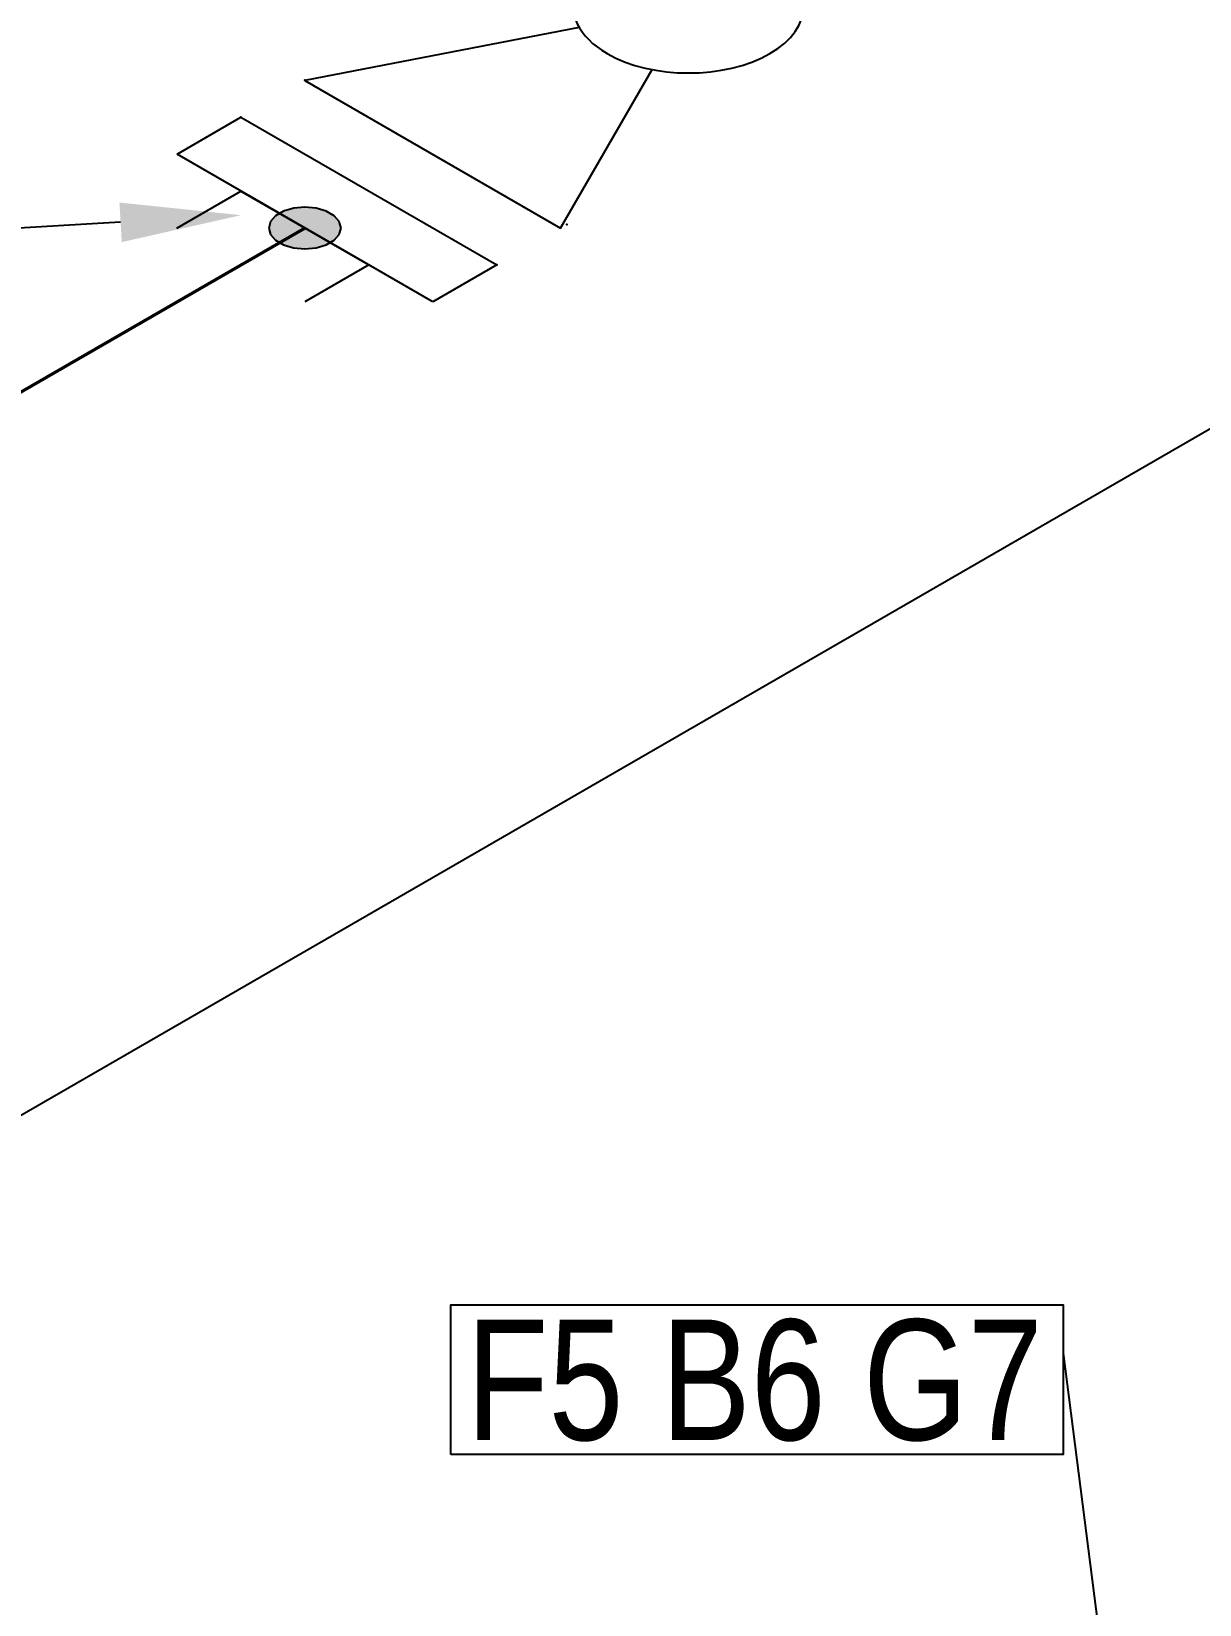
# Model space of a CAD drawing. Header units: millimetres. Extents: x 0 to 594, y 0 to 420.
# Drawn here: x 171.62 to 195.84, y 149.94 to 182.56 of the extents above; entities that cross this region are included whole.
import ezdxf
from ezdxf import colors
from ezdxf.entities.mleader import LeaderData, LeaderLine
from ezdxf.enums import TextEntityAlignment as Align
from ezdxf.math import Vec2, Vec3

# ---------------------------------------------------------------- set-up
doc = ezdxf.new("R2010")
doc.units = ezdxf.units.MM
doc.header["$LTSCALE"] = 0.25
for name, color, linetype in [('밸브', 4, 'Continuous'), ('용접', 1, 'Continuous'), ('주석', 7, 'Continuous'), ('치수', 1, 'Continuous')]:
    doc.layers.add(name, color=color, linetype=linetype)
doc.layers.add('파이프 작은 보어', color=30, linetype='Continuous', lineweight=50)
doc.styles.add('AdskIsoAnnotation', font='arial.ttf', dxfattribs={"width": 0.8, "height": 1})
doc.styles.add('AdskIsoMetric', font='arial.ttf', dxfattribs={"width": 0.8, "height": 2.5})
doc.styles.add('AdskIsoMetric-30', font='arial.ttf', dxfattribs={"width": 0.8, "height": 2.5})
doc.styles.get("Standard").update_dxf_attribs({"font": 'arial.ttf'})
doc.dimstyles.new('AdskIsoMetric', dxfattribs={"dimtxt": 2.5, "dimasz": 2.5, "dimexe": 1, "dimexo": 2, "dimgap": 0.8, "dimtad": 1, "dimdec": 0, "dimrnd": 1, "dimzin": 0, "dimdsep": 46, "dimtxsty": 'AdskIsoMetric', "dimcen": 0, "dimclrt": 7, "dimadec": 0, "dimazin": 0, "dimtfac": 1, "dimtdec": 0, "dimtmove": 1, "dimatfit": 3, "dimfxl": 0, "dimfrac": 2, "dimtolj": 1, "dimtzin": 0, "dimarcsym": 0})

# ---------------------------------------------------------------- blocks, each defined once
blk = doc.blocks.new('플랜지-2-IsoRight')
at = {"color": 0, "linetype": 'ByBlock', "lineweight": -2}
blk.add_wipeout([(0.0442, -0.2296), (-0.0442, -0.1786), (-0.0442, 0.2296), (0.0442, 0.1786)], dxfattribs=at)
at = {"color": 0, "linetype": 'ByBlock', "lineweight": -2, "extrusion": (-0.707107, -0.408248, 0.57735)}
for p, q in [((-0.0442, -0.1786), (-0.0442, 0.2296)), ((-0.0442, 0.2296), (0.0442, 0.1786)), ((0.0442, 0.1786), (0.0442, -0.2296)), ((0.0442, -0.2296), (-0.0442, -0.1786))]:
    blk.add_line(p, q, dxfattribs=at)
at = {"color": 0, "linetype": 'ByBlock', "lineweight": -2}
blk.add_wipeout([(0.0442, -0.2296), (-0.0442, -0.1786), (-0.0442, 0.2296), (0.0442, 0.1786)], dxfattribs=at)
at = {"color": 0, "linetype": 'ByBlock', "lineweight": -2, "extrusion": (-0.707107, -0.408248, 0.57735)}
for p, q in [((-0.0442, -0.1786), (-0.0442, 0.2296)), ((-0.0442, 0.2296), (0.0442, 0.1786)), ((0.0442, 0.1786), (0.0442, -0.2296)), ((0.0442, -0.2296), (-0.0442, -0.1786))]:
    blk.add_line(p, q, dxfattribs=at)
blk = doc.blocks.new('개스킷-2-IsoRight')
at = {"color": 0, "linetype": 'ByBlock', "lineweight": -2, "extrusion": (-1, 0, 0)}
for p in [(-0.0529, 0.2347), (0.0442, 0.1786), (-0.0442, -0.1786), (0.0442, -0.2296)]:
    blk.add_point(p, dxfattribs=at)
blk = doc.blocks.new('볼 밸브-2-IsoRight')
at = {"color": 0, "linetype": 'ByBlock', "lineweight": -2, "extrusion": (-0.707107, -0.408248, 0.57735)}
for p, q in [((-0.3536, 0), (-0.3536, 0.4082)), ((-0.3536, 0.4082), (-0.1006, 0.1163)), ((-0.1006, -0.0002), (-0.3536, 0)), ((0.3536, 0), (0.1007, -0.0001)), ((0.3536, -0.4082), (0.3536, 0)), ((0.1125, -0.065), (0.1125, -0.065)), ((0.1006, -0.1163), (0.3536, -0.4082))]:
    blk.add_line(p, q, dxfattribs=at)
at = {"linetype": 'ByBlock'}
for start_param, end_param in [(-2.356194, 0.785398), (0.785398, 3.926991)]:
    blk.add_ellipse((0, 0), major_axis=(-0.0796, 0.1378), ratio=0.57735, start_param=start_param, end_param=end_param, dxfattribs=at)
blk = doc.blocks.new('*D25')
at = {"layer": 'Defpoints', "color": 0}
for p in [(147.396, 161.23), (195.46, 133.48), (195.46, 118.48)]:
    blk.add_point(p, dxfattribs=at)
at = {"layer": '치수', "color": 0, "lineweight": -2}
for p, q in [((147.396, 158.92), (147.396, 145.075)), ((149.561, 144.98), (193.295, 119.73)), ((195.46, 131.171), (195.46, 117.325))]:
    blk.add_line(p, q, dxfattribs=at)
at = {"layer": '치수', "color": 0}
for points in [[(149.769, 145.341), (149.353, 144.619), (147.396, 146.23)], [(193.503, 120.091), (193.086, 119.369), (195.46, 118.48)]]:
    blk.add_solid(points, dxfattribs=at)
at = {"layer": '치수', "color": 7, "insert": (171.868, 134.718), "char_height": 2.5, "attachment_point": 5, "rotation": 330, "style": 'AdskIsoMetric-30'}
blk.add_mtext('\\A1;436', dxfattribs=at)
blk = doc.blocks.new('*D27')
at = {"layer": 'Defpoints', "color": 0}
for p in [(282.205, 239.062), (147.396, 161.23), (160.386, 153.73)]:
    blk.add_point(p, dxfattribs=at)
at = {"layer": '치수', "color": 0, "lineweight": -2}
for p, q in [((284.205, 237.907), (296.195, 230.984)), ((293.03, 230.312), (162.551, 154.98))]:
    blk.add_line(p, q, dxfattribs=at)
at = {"layer": '치수', "color": 0}
for points in [[(292.822, 230.673), (293.239, 229.951), (295.195, 231.562)], [(162.343, 155.341), (162.76, 154.619), (160.386, 153.73)]]:
    blk.add_solid(points, dxfattribs=at)
at = {"layer": '치수', "color": 7, "insert": (225.525, 193.954), "char_height": 2.5, "attachment_point": 5, "rotation": 30, "style": 'AdskIsoMetric-30'}
blk.add_mtext('\\A1;994', dxfattribs=at)
blk = doc.blocks.new('SocketWeld-2-IsoRight')
blk.add_hatch(color=256).paths.add_polyline_path([(0.0055, -0.0435), (0.0057, -0.0436), (0.006, -0.0436), (0.0062, -0.0436), (0.0064, -0.0437), (0.0066, -0.0437), (0.0068, -0.0438), (0.007, -0.0438), (0.0072, -0.0439), (0.0075, -0.0439), (0.0077, -0.0439), (0.0079, -0.044), (0.0081, -0.044), (0.0083, -0.0441), (0.0085, -0.0441), (0.0088, -0.0442), (0.009, -0.0442), (0.0092, -0.0443), (0.0094, -0.0443), (0.0096, -0.0443), (0.0098, -0.0444), (0.01, -0.0444), (0.0103, -0.0445), (0.0105, -0.0445), (0.0107, -0.0446), (0.0109, -0.0446), (0.0111, -0.0446), (0.0113, -0.0447), (0.0115, -0.0447), (0.0118, -0.0448), (0.012, -0.0448), (0.0122, -0.0449), (0.0124, -0.0449), (0.0126, -0.0449), (0.0128, -0.045), (0.013, -0.045), (0.0133, -0.0451), (0.0135, -0.0451), (0.0137, -0.0452), (0.0139, -0.0452), (0.0141, -0.0453), (0.0143, -0.0453), (0.0145, -0.0453), (0.0148, -0.0454), (0.015, -0.0454), (0.0152, -0.0455), (0.0154, -0.0455), (0.0156, -0.0456), (0.0158, -0.0456), (0.0161, -0.0456), (0.0161, -0.0456), (0.0162, -0.0456), (0.0164, -0.0455), (0.0166, -0.0455), (0.0168, -0.0455), (0.017, -0.0454), (0.0171, -0.0454), (0.0173, -0.0453), (0.0175, -0.0453), (0.0177, -0.0452), (0.0179, -0.0452), (0.0181, -0.0451), (0.0182, -0.0451), (0.0184, -0.045), (0.0186, -0.045), (0.0188, -0.0449), (0.019, -0.0449), (0.0192, -0.0448), (0.0193, -0.0448), (0.0195, -0.0447), (0.0197, -0.0447), (0.0199, -0.0446), (0.0201, -0.0446), (0.0203, -0.0445), (0.0204, -0.0445), (0.0206, -0.0444), (0.0208, -0.0444), (0.021, -0.0444), (0.0212, -0.0443), (0.0213, -0.0443), (0.0215, -0.0442), (0.0217, -0.0442), (0.0219, -0.0441), (0.0221, -0.0441), (0.0223, -0.044), (0.0224, -0.044), (0.0226, -0.0439), (0.0228, -0.0439), (0.023, -0.0438), (0.0232, -0.0438), (0.0234, -0.0437), (0.0235, -0.0437), (0.0237, -0.0436), (0.0239, -0.0436), (0.0241, -0.0435), (0.0243, -0.0435), (0.0245, -0.0434), (0.0246, -0.0434), (0.0248, -0.0433), (0.025, -0.0433), (0.025, -0.0433), (0.0251, -0.0432), (0.0253, -0.043), (0.0254, -0.0429), (0.0255, -0.0428), (0.0257, -0.0426), (0.0258, -0.0425), (0.0259, -0.0424), (0.0261, -0.0422), (0.0262, -0.0421), (0.0263, -0.042), (0.0265, -0.0418), (0.0266, -0.0417), (0.0267, -0.0416), (0.0269, -0.0414), (0.027, -0.0413), (0.0271, -0.0412), (0.0273, -0.041), (0.0274, -0.0409), (0.0275, -0.0408), (0.0277, -0.0406), (0.0278, -0.0405), (0.0279, -0.0403), (0.0281, -0.0402), (0.0282, -0.0401), (0.0283, -0.0399), (0.0284, -0.0398), (0.0286, -0.0397), (0.0287, -0.0395), (0.0288, -0.0394), (0.029, -0.0393), (0.0291, -0.0391), (0.0292, -0.039), (0.0294, -0.0389), (0.0295, -0.0387), (0.0296, -0.0386), (0.0298, -0.0385), (0.0299, -0.0383), (0.03, -0.0382), (0.0302, -0.0381), (0.0303, -0.0379), (0.0304, -0.0378), (0.0306, -0.0377), (0.0307, -0.0375), (0.0308, -0.0374), (0.031, -0.0373), (0.0311, -0.0371), (0.0312, -0.037), (0.0314, -0.0369), (0.0315, -0.0367), (0.0315, -0.0367), (0.0316, -0.0365), (0.0316, -0.0363), (0.0317, -0.0361), (0.0318, -0.0359), (0.0319, -0.0357), (0.0319, -0.0355), (0.032, -0.0353), (0.0321, -0.0351), (0.0321, -0.0349), (0.0322, -0.0346), (0.0323, -0.0344), (0.0323, -0.0342), (0.0324, -0.034), (0.0325, -0.0338), (0.0325, -0.0336), (0.0326, -0.0334), (0.0327, -0.0332), (0.0328, -0.033), (0.0328, -0.0328), (0.0329, -0.0326), (0.033, -0.0324), (0.033, -0.0322), (0.0331, -0.0319), (0.0332, -0.0317), (0.0332, -0.0315), (0.0333, -0.0313), (0.0334, -0.0311), (0.0335, -0.0309), (0.0335, -0.0307), (0.0336, -0.0305), (0.0337, -0.0303), (0.0337, -0.0301), (0.0338, -0.0299), (0.0339, -0.0297), (0.0339, -0.0295), (0.034, -0.0292), (0.0341, -0.029), (0.0342, -0.0288), (0.0342, -0.0286), (0.0343, -0.0284), (0.0344, -0.0282), (0.0344, -0.028), (0.0345, -0.0278), (0.0346, -0.0276), (0.0346, -0.0274), (0.0347, -0.0272), (0.0348, -0.027), (0.0349, -0.0268), (0.0349, -0.0265), (0.0349, -0.0265), (0.0349, -0.0263), (0.0349, -0.026), (0.0349, -0.0258), (0.0349, -0.0255), (0.0349, -0.0252), (0.0349, -0.025), (0.0349, -0.0247), (0.0349, -0.0245), (0.0349, -0.0242), (0.0349, -0.0239), (0.0349, -0.0237), (0.0349, -0.0234), (0.0349, -0.0232), (0.0349, -0.0229), (0.0349, -0.0226), (0.0349, -0.0224), (0.0349, -0.0221), (0.0349, -0.0219), (0.0349, -0.0216), (0.0349, -0.0213), (0.0349, -0.0211), (0.0349, -0.0208), (0.0349, -0.0206), (0.0349, -0.0203), (0.0349, -0.02), (0.0349, -0.0198), (0.0349, -0.0195), (0.0349, -0.0192), (0.0349, -0.019), (0.0349, -0.0187), (0.0349, -0.0185), (0.0349, -0.0182), (0.0349, -0.0179), (0.0349, -0.0177), (0.0349, -0.0174), (0.0349, -0.0172), (0.0349, -0.0169), (0.0349, -0.0166), (0.0349, -0.0164), (0.0349, -0.0161), (0.0349, -0.0159), (0.0349, -0.0156), (0.0349, -0.0153), (0.0349, -0.0151), (0.0349, -0.0148), (0.0349, -0.0146), (0.0349, -0.0143), (0.0349, -0.014), (0.0349, -0.0138), (0.0349, -0.0138), (0.0349, -0.0135), (0.0348, -0.0132), (0.0347, -0.0129), (0.0346, -0.0126), (0.0346, -0.0123), (0.0345, -0.012), (0.0344, -0.0118), (0.0344, -0.0115), (0.0343, -0.0112), (0.0342, -0.0109), (0.0342, -0.0106), (0.0341, -0.0103), (0.034, -0.01), (0.0339, -0.0097), (0.0339, -0.0095), (0.0338, -0.0092), (0.0337, -0.0089), (0.0337, -0.0086), (0.0336, -0.0083), (0.0335, -0.008), (0.0335, -0.0077), (0.0334, -0.0074), (0.0333, -0.0071), (0.0332, -0.0069), (0.0332, -0.0066), (0.0331, -0.0063), (0.033, -0.006), (0.033, -0.0057), (0.0329, -0.0054), (0.0328, -0.0051), (0.0328, -0.0048), (0.0327, -0.0046), (0.0326, -0.0043), (0.0325, -0.004), (0.0325, -0.0037), (0.0324, -0.0034), (0.0323, -0.0031), (0.0323, -0.0028), (0.0322, -0.0025), (0.0321, -0.0022), (0.0321, -0.002), (0.032, -0.0017), (0.0319, -0.0014), (0.0319, -0.0011), (0.0318, -0.0008), (0.0317, -0.0005), (0.0316, -0.0002), (0.0316, 0.0001), (0.0315, 0.0003), (0.0315, 0.0003), (0.0314, 0.0006), (0.0312, 0.0009), (0.0311, 0.0012), (0.031, 0.0015), (0.0308, 0.0018), (0.0307, 0.0021), (0.0306, 0.0024), (0.0304, 0.0026), (0.0303, 0.0029), (0.0302, 0.0032), (0.03, 0.0035), (0.0299, 0.0038), (0.0298, 0.0041), (0.0296, 0.0044), (0.0295, 0.0047), (0.0294, 0.0049), (0.0292, 0.0052), (0.0291, 0.0055), (0.029, 0.0058), (0.0288, 0.0061), (0.0287, 0.0064), (0.0286, 0.0067), (0.0284, 0.007), (0.0283, 0.0072), (0.0282, 0.0075), (0.0281, 0.0078), (0.0279, 0.0081), (0.0278, 0.0084), (0.0277, 0.0087), (0.0275, 0.009), (0.0274, 0.0093), (0.0273, 0.0095), (0.0271, 0.0098), (0.027, 0.0101), (0.0269, 0.0104), (0.0267, 0.0107), (0.0266, 0.011), (0.0265, 0.0113), (0.0263, 0.0116), (0.0262, 0.0118), (0.0261, 0.0121), (0.0259, 0.0124), (0.0258, 0.0127), (0.0257, 0.013), (0.0255, 0.0133), (0.0254, 0.0136), (0.0253, 0.0139), (0.0251, 0.0141), (0.025, 0.0144), (0.025, 0.0144), (0.0248, 0.0147), (0.0246, 0.015), (0.0245, 0.0152), (0.0243, 0.0155), (0.0241, 0.0157), (0.0239, 0.016), (0.0237, 0.0162), (0.0235, 0.0165), (0.0234, 0.0168), (0.0232, 0.017), (0.023, 0.0173), (0.0228, 0.0175), (0.0226, 0.0178), (0.0224, 0.0181), (0.0223, 0.0183), (0.0221, 0.0186), (0.0219, 0.0188), (0.0217, 0.0191), (0.0215, 0.0193), (0.0213, 0.0196), (0.0212, 0.0199), (0.021, 0.0201), (0.0208, 0.0204), (0.0206, 0.0206), (0.0204, 0.0209), (0.0203, 0.0212), (0.0201, 0.0214), (0.0199, 0.0217), (0.0197, 0.0219), (0.0195, 0.0222), (0.0193, 0.0225), (0.0192, 0.0227), (0.019, 0.023), (0.0188, 0.0232), (0.0186, 0.0235), (0.0184, 0.0237), (0.0182, 0.024), (0.0181, 0.0243), (0.0179, 0.0245), (0.0177, 0.0248), (0.0175, 0.025), (0.0173, 0.0253), (0.0171, 0.0256), (0.017, 0.0258), (0.0168, 0.0261), (0.0166, 0.0263), (0.0164, 0.0266), (0.0162, 0.0268), (0.0161, 0.0271), (0.0161, 0.0271), (0.0158, 0.0273), (0.0156, 0.0275), (0.0154, 0.0277), (0.0152, 0.0279), (0.015, 0.0281), (0.0148, 0.0283), (0.0145, 0.0285), (0.0143, 0.0287), (0.0141, 0.0289), (0.0139, 0.0292), (0.0137, 0.0294), (0.0135, 0.0296), (0.0133, 0.0298), (0.013, 0.03), (0.0128, 0.0302), (0.0126, 0.0304), (0.0124, 0.0306), (0.0122, 0.0308), (0.012, 0.031), (0.0118, 0.0312), (0.0115, 0.0314), (0.0113, 0.0316), (0.0111, 0.0318), (0.0109, 0.032), (0.0107, 0.0322), (0.0105, 0.0324), (0.0103, 0.0326), (0.01, 0.0328), (0.0098, 0.033), (0.0096, 0.0332), (0.0094, 0.0334), (0.0092, 0.0337), (0.009, 0.0339), (0.0088, 0.0341), (0.0085, 0.0343), (0.0083, 0.0345), (0.0081, 0.0347), (0.0079, 0.0349), (0.0077, 0.0351), (0.0075, 0.0353), (0.0072, 0.0355), (0.007, 0.0357), (0.0068, 0.0359), (0.0066, 0.0361), (0.0064, 0.0363), (0.0062, 0.0365), (0.006, 0.0367), (0.0057, 0.0369), (0.0055, 0.0371), (0.0055, 0.0371), (0.0053, 0.0373), (0.0051, 0.0374), (0.0049, 0.0375), (0.0046, 0.0377), (0.0044, 0.0378), (0.0042, 0.0379), (0.004, 0.038), (0.0037, 0.0382), (0.0035, 0.0383), (0.0033, 0.0384), (0.003, 0.0386), (0.0028, 0.0387), (0.0026, 0.0388), (0.0024, 0.039), (0.0021, 0.0391), (0.0019, 0.0392), (0.0017, 0.0393), (0.0015, 0.0395), (0.0012, 0.0396), (0.001, 0.0397), (0.0008, 0.0399), (0.0006, 0.04), (0.0003, 0.0401), (0.0001, 0.0403), (-0.0001, 0.0404), (-0.0003, 0.0405), (-0.0006, 0.0406), (-0.0008, 0.0408), (-0.001, 0.0409), (-0.0012, 0.041), (-0.0015, 0.0412), (-0.0017, 0.0413), (-0.0019, 0.0414), (-0.0021, 0.0416), (-0.0024, 0.0417), (-0.0026, 0.0418), (-0.0028, 0.042), (-0.003, 0.0421), (-0.0033, 0.0422), (-0.0035, 0.0423), (-0.0037, 0.0425), (-0.004, 0.0426), (-0.0042, 0.0427), (-0.0044, 0.0429), (-0.0046, 0.043), (-0.0049, 0.0431), (-0.0051, 0.0433), (-0.0053, 0.0434), (-0.0055, 0.0435), (-0.0055, 0.0435), (-0.0057, 0.0436), (-0.006, 0.0436), (-0.0062, 0.0436), (-0.0064, 0.0437), (-0.0066, 0.0437), (-0.0068, 0.0438), (-0.007, 0.0438), (-0.0072, 0.0439), (-0.0075, 0.0439), (-0.0077, 0.0439), (-0.0079, 0.044), (-0.0081, 0.044), (-0.0083, 0.0441), (-0.0085, 0.0441), (-0.0088, 0.0442), (-0.009, 0.0442), (-0.0092, 0.0443), (-0.0094, 0.0443), (-0.0096, 0.0443), (-0.0098, 0.0444), (-0.01, 0.0444), (-0.0103, 0.0445), (-0.0105, 0.0445), (-0.0107, 0.0446), (-0.0109, 0.0446), (-0.0111, 0.0446), (-0.0113, 0.0447), (-0.0115, 0.0447), (-0.0118, 0.0448), (-0.012, 0.0448), (-0.0122, 0.0449), (-0.0124, 0.0449), (-0.0126, 0.0449), (-0.0128, 0.045), (-0.013, 0.045), (-0.0133, 0.0451), (-0.0135, 0.0451), (-0.0137, 0.0452), (-0.0139, 0.0452), (-0.0141, 0.0453), (-0.0143, 0.0453), (-0.0145, 0.0453), (-0.0148, 0.0454), (-0.015, 0.0454), (-0.0152, 0.0455), (-0.0154, 0.0455), (-0.0156, 0.0456), (-0.0158, 0.0456), (-0.0161, 0.0456), (-0.0161, 0.0456), (-0.0162, 0.0456), (-0.0164, 0.0455), (-0.0166, 0.0455), (-0.0168, 0.0455), (-0.017, 0.0454), (-0.0171, 0.0454), (-0.0173, 0.0453), (-0.0175, 0.0453), (-0.0177, 0.0452), (-0.0179, 0.0452), (-0.0181, 0.0451), (-0.0182, 0.0451), (-0.0184, 0.045), (-0.0186, 0.045), (-0.0188, 0.0449), (-0.019, 0.0449), (-0.0192, 0.0448), (-0.0193, 0.0448), (-0.0195, 0.0447), (-0.0197, 0.0447), (-0.0199, 0.0446), (-0.0201, 0.0446), (-0.0203, 0.0445), (-0.0204, 0.0445), (-0.0206, 0.0444), (-0.0208, 0.0444), (-0.021, 0.0444), (-0.0212, 0.0443), (-0.0213, 0.0443), (-0.0215, 0.0442), (-0.0217, 0.0442), (-0.0219, 0.0441), (-0.0221, 0.0441), (-0.0223, 0.044), (-0.0224, 0.044), (-0.0226, 0.0439), (-0.0228, 0.0439), (-0.023, 0.0438), (-0.0232, 0.0438), (-0.0234, 0.0437), (-0.0235, 0.0437), (-0.0237, 0.0436), (-0.0239, 0.0436), (-0.0241, 0.0435), (-0.0243, 0.0435), (-0.0245, 0.0434), (-0.0246, 0.0434), (-0.0248, 0.0433), (-0.025, 0.0433), (-0.025, 0.0433), (-0.0251, 0.0432), (-0.0253, 0.043), (-0.0254, 0.0429), (-0.0255, 0.0428), (-0.0257, 0.0426), (-0.0258, 0.0425), (-0.0259, 0.0424), (-0.0261, 0.0422), (-0.0262, 0.0421), (-0.0263, 0.042), (-0.0265, 0.0418), (-0.0266, 0.0417), (-0.0267, 0.0416), (-0.0269, 0.0414), (-0.027, 0.0413), (-0.0271, 0.0412), (-0.0273, 0.041), (-0.0274, 0.0409), (-0.0275, 0.0408), (-0.0277, 0.0406), (-0.0278, 0.0405), (-0.0279, 0.0403), (-0.0281, 0.0402), (-0.0282, 0.0401), (-0.0283, 0.0399), (-0.0284, 0.0398), (-0.0286, 0.0397), (-0.0287, 0.0395), (-0.0288, 0.0394), (-0.029, 0.0393), (-0.0291, 0.0391), (-0.0292, 0.039), (-0.0294, 0.0389), (-0.0295, 0.0387), (-0.0296, 0.0386), (-0.0298, 0.0385), (-0.0299, 0.0383), (-0.03, 0.0382), (-0.0302, 0.0381), (-0.0303, 0.0379), (-0.0304, 0.0378), (-0.0306, 0.0377), (-0.0307, 0.0375), (-0.0308, 0.0374), (-0.031, 0.0373), (-0.0311, 0.0371), (-0.0312, 0.037), (-0.0314, 0.0369), (-0.0315, 0.0367), (-0.0315, 0.0367), (-0.0316, 0.0365), (-0.0316, 0.0363), (-0.0317, 0.0361), (-0.0318, 0.0359), (-0.0319, 0.0357), (-0.0319, 0.0355), (-0.032, 0.0353), (-0.0321, 0.0351), (-0.0321, 0.0349), (-0.0322, 0.0346), (-0.0323, 0.0344), (-0.0323, 0.0342), (-0.0324, 0.034), (-0.0325, 0.0338), (-0.0325, 0.0336), (-0.0326, 0.0334), (-0.0327, 0.0332), (-0.0328, 0.033), (-0.0328, 0.0328), (-0.0329, 0.0326), (-0.033, 0.0324), (-0.033, 0.0322), (-0.0331, 0.0319), (-0.0332, 0.0317), (-0.0332, 0.0315), (-0.0333, 0.0313), (-0.0334, 0.0311), (-0.0335, 0.0309), (-0.0335, 0.0307), (-0.0336, 0.0305), (-0.0337, 0.0303), (-0.0337, 0.0301), (-0.0338, 0.0299), (-0.0339, 0.0297), (-0.0339, 0.0295), (-0.034, 0.0292), (-0.0341, 0.029), (-0.0342, 0.0288), (-0.0342, 0.0286), (-0.0343, 0.0284), (-0.0344, 0.0282), (-0.0344, 0.028), (-0.0345, 0.0278), (-0.0346, 0.0276), (-0.0346, 0.0274), (-0.0347, 0.0272), (-0.0348, 0.027), (-0.0349, 0.0268), (-0.0349, 0.0265), (-0.0349, 0.0265), (-0.0349, 0.0263), (-0.0349, 0.026), (-0.0349, 0.0258), (-0.0349, 0.0255), (-0.0349, 0.0252), (-0.0349, 0.025), (-0.0349, 0.0247), (-0.0349, 0.0245), (-0.0349, 0.0242), (-0.0349, 0.0239), (-0.0349, 0.0237), (-0.0349, 0.0234), (-0.0349, 0.0232), (-0.0349, 0.0229), (-0.0349, 0.0226), (-0.0349, 0.0224), (-0.0349, 0.0221), (-0.0349, 0.0219), (-0.0349, 0.0216), (-0.0349, 0.0213), (-0.0349, 0.0211), (-0.0349, 0.0208), (-0.0349, 0.0206), (-0.0349, 0.0203), (-0.0349, 0.02), (-0.0349, 0.0198), (-0.0349, 0.0195), (-0.0349, 0.0192), (-0.0349, 0.019), (-0.0349, 0.0187), (-0.0349, 0.0185), (-0.0349, 0.0182), (-0.0349, 0.0179), (-0.0349, 0.0177), (-0.0349, 0.0174), (-0.0349, 0.0172), (-0.0349, 0.0169), (-0.0349, 0.0166), (-0.0349, 0.0164), (-0.0349, 0.0161), (-0.0349, 0.0159), (-0.0349, 0.0156), (-0.0349, 0.0153), (-0.0349, 0.0151), (-0.0349, 0.0148), (-0.0349, 0.0146), (-0.0349, 0.0143), (-0.0349, 0.014), (-0.0349, 0.0138), (-0.0349, 0.0138), (-0.0349, 0.0135), (-0.0348, 0.0132), (-0.0347, 0.0129), (-0.0346, 0.0126), (-0.0346, 0.0123), (-0.0345, 0.012), (-0.0344, 0.0118), (-0.0344, 0.0115), (-0.0343, 0.0112), (-0.0342, 0.0109), (-0.0342, 0.0106), (-0.0341, 0.0103), (-0.034, 0.01), (-0.0339, 0.0097), (-0.0339, 0.0095), (-0.0338, 0.0092), (-0.0337, 0.0089), (-0.0337, 0.0086), (-0.0336, 0.0083), (-0.0335, 0.008), (-0.0335, 0.0077), (-0.0334, 0.0074), (-0.0333, 0.0071), (-0.0332, 0.0069), (-0.0332, 0.0066), (-0.0331, 0.0063), (-0.033, 0.006), (-0.033, 0.0057), (-0.0329, 0.0054), (-0.0328, 0.0051), (-0.0328, 0.0048), (-0.0327, 0.0046), (-0.0326, 0.0043), (-0.0325, 0.004), (-0.0325, 0.0037), (-0.0324, 0.0034), (-0.0323, 0.0031), (-0.0323, 0.0028), (-0.0322, 0.0025), (-0.0321, 0.0022), (-0.0321, 0.002), (-0.032, 0.0017), (-0.0319, 0.0014), (-0.0319, 0.0011), (-0.0318, 0.0008), (-0.0317, 0.0005), (-0.0316, 0.0002), (-0.0316, -0.0001), (-0.0315, -0.0003), (-0.0315, -0.0003), (-0.0314, -0.0006), (-0.0312, -0.0009), (-0.0311, -0.0012), (-0.031, -0.0015), (-0.0308, -0.0018), (-0.0307, -0.0021), (-0.0306, -0.0024), (-0.0304, -0.0026), (-0.0303, -0.0029), (-0.0302, -0.0032), (-0.03, -0.0035), (-0.0299, -0.0038), (-0.0298, -0.0041), (-0.0296, -0.0044), (-0.0295, -0.0047), (-0.0294, -0.0049), (-0.0292, -0.0052), (-0.0291, -0.0055), (-0.029, -0.0058), (-0.0288, -0.0061), (-0.0287, -0.0064), (-0.0286, -0.0067), (-0.0284, -0.007), (-0.0283, -0.0072), (-0.0282, -0.0075), (-0.0281, -0.0078), (-0.0279, -0.0081), (-0.0278, -0.0084), (-0.0277, -0.0087), (-0.0275, -0.009), (-0.0274, -0.0093), (-0.0273, -0.0095), (-0.0271, -0.0098), (-0.027, -0.0101), (-0.0269, -0.0104), (-0.0267, -0.0107), (-0.0266, -0.011), (-0.0265, -0.0113), (-0.0263, -0.0116), (-0.0262, -0.0118), (-0.0261, -0.0121), (-0.0259, -0.0124), (-0.0258, -0.0127), (-0.0257, -0.013), (-0.0255, -0.0133), (-0.0254, -0.0136), (-0.0253, -0.0139), (-0.0251, -0.0141), (-0.025, -0.0144), (-0.025, -0.0144), (-0.0248, -0.0147), (-0.0246, -0.015), (-0.0245, -0.0152), (-0.0243, -0.0155), (-0.0241, -0.0157), (-0.0239, -0.016), (-0.0237, -0.0162), (-0.0235, -0.0165), (-0.0234, -0.0168), (-0.0232, -0.017), (-0.023, -0.0173), (-0.0228, -0.0175), (-0.0226, -0.0178), (-0.0224, -0.0181), (-0.0223, -0.0183), (-0.0221, -0.0186), (-0.0219, -0.0188), (-0.0217, -0.0191), (-0.0215, -0.0193), (-0.0213, -0.0196), (-0.0212, -0.0199), (-0.021, -0.0201), (-0.0208, -0.0204), (-0.0206, -0.0206), (-0.0204, -0.0209), (-0.0203, -0.0212), (-0.0201, -0.0214), (-0.0199, -0.0217), (-0.0197, -0.0219), (-0.0195, -0.0222), (-0.0193, -0.0225), (-0.0192, -0.0227), (-0.019, -0.023), (-0.0188, -0.0232), (-0.0186, -0.0235), (-0.0184, -0.0237), (-0.0182, -0.024), (-0.0181, -0.0243), (-0.0179, -0.0245), (-0.0177, -0.0248), (-0.0175, -0.025), (-0.0173, -0.0253), (-0.0171, -0.0256), (-0.017, -0.0258), (-0.0168, -0.0261), (-0.0166, -0.0263), (-0.0164, -0.0266), (-0.0162, -0.0268), (-0.0161, -0.0271), (-0.0161, -0.0271), (-0.0158, -0.0273), (-0.0156, -0.0275), (-0.0154, -0.0277), (-0.0152, -0.0279), (-0.015, -0.0281), (-0.0148, -0.0283), (-0.0145, -0.0285), (-0.0143, -0.0287), (-0.0141, -0.0289), (-0.0139, -0.0292), (-0.0137, -0.0294), (-0.0135, -0.0296), (-0.0133, -0.0298), (-0.013, -0.03), (-0.0128, -0.0302), (-0.0126, -0.0304), (-0.0124, -0.0306), (-0.0122, -0.0308), (-0.012, -0.031), (-0.0118, -0.0312), (-0.0115, -0.0314), (-0.0113, -0.0316), (-0.0111, -0.0318), (-0.0109, -0.032), (-0.0107, -0.0322), (-0.0105, -0.0324), (-0.0103, -0.0326), (-0.01, -0.0328), (-0.0098, -0.033), (-0.0096, -0.0332), (-0.0094, -0.0334), (-0.0092, -0.0337), (-0.009, -0.0339), (-0.0088, -0.0341), (-0.0085, -0.0343), (-0.0083, -0.0345), (-0.0081, -0.0347), (-0.0079, -0.0349), (-0.0077, -0.0351), (-0.0075, -0.0353), (-0.0072, -0.0355), (-0.007, -0.0357), (-0.0068, -0.0359), (-0.0066, -0.0361), (-0.0064, -0.0363), (-0.0062, -0.0365), (-0.006, -0.0367), (-0.0057, -0.0369), (-0.0055, -0.0371), (-0.0055, -0.0371), (-0.0053, -0.0373), (-0.0051, -0.0374), (-0.0049, -0.0375), (-0.0046, -0.0377), (-0.0044, -0.0378), (-0.0042, -0.0379), (-0.004, -0.038), (-0.0037, -0.0382), (-0.0035, -0.0383), (-0.0033, -0.0384), (-0.003, -0.0386), (-0.0028, -0.0387), (-0.0026, -0.0388), (-0.0024, -0.039), (-0.0021, -0.0391), (-0.0019, -0.0392), (-0.0017, -0.0393), (-0.0015, -0.0395), (-0.0012, -0.0396), (-0.001, -0.0397), (-0.0008, -0.0399), (-0.0006, -0.04), (-0.0003, -0.0401), (-0.0001, -0.0403), (0.0001, -0.0404), (0.0003, -0.0405), (0.0006, -0.0406), (0.0008, -0.0408), (0.001, -0.0409), (0.0012, -0.041), (0.0015, -0.0412), (0.0017, -0.0413), (0.0019, -0.0414), (0.0021, -0.0416), (0.0024, -0.0417), (0.0026, -0.0418), (0.0028, -0.042), (0.003, -0.0421), (0.0033, -0.0422), (0.0035, -0.0423), (0.0037, -0.0425), (0.004, -0.0426), (0.0042, -0.0427), (0.0044, -0.0429), (0.0046, -0.043), (0.0049, -0.0431), (0.0051, -0.0433), (0.0053, -0.0434)], flags=0)
at = {"color": 0, "linetype": 'ByBlock', "lineweight": -2, "extrusion": (-0.707107, -0.408248, 0.57735)}
for p, q in [((-0.0884, 0.1531), (0, 0.1021)), ((0, 0.1021), (0, -0.1021)), ((-0.0161, 0.0456), (-0.025, 0.0433)), ((-0.0055, 0.0435), (-0.0161, 0.0456)), ((0.0055, 0.0371), (-0.0055, 0.0435)), ((-0.0315, 0.0367), (-0.0349, 0.0265)), ((-0.0349, 0.0265), (-0.0349, 0.0138)), ((-0.025, 0.0433), (-0.0315, 0.0367)), ((0.0161, 0.0271), (0.0055, 0.0371)), ((0.025, 0.0144), (0.0161, 0.0271)), ((-0.0349, 0.0138), (-0.0315, -0.0003)), ((0.0315, 0.0003), (0.025, 0.0144)), ((0.0349, -0.0138), (0.0315, 0.0003)), ((-0.0315, -0.0003), (-0.025, -0.0144)), ((-0.025, -0.0144), (-0.0161, -0.0271)), ((0.0349, -0.0265), (0.0349, -0.0138)), ((-0.0161, -0.0271), (-0.0055, -0.0371)), ((-0.0055, -0.0371), (0.0055, -0.0435)), ((0.0161, -0.0456), (0.025, -0.0433)), ((0.025, -0.0433), (0.0315, -0.0367)), ((0.0315, -0.0367), (0.0349, -0.0265)), ((0, -0.1021), (-0.0884, -0.051)), ((0.0055, -0.0435), (0.0161, -0.0456))]:
    blk.add_line(p, q, dxfattribs=at)
blk = doc.blocks.new('AnnoRect')
at = {"color": 0, "linetype": 'ByBlock', "lineweight": -2}
blk.add_wipeout([(-0.8095, -0.6), (-0.8095, 0.6), (0.8095, 0.6), (0.8095, -0.6)], dxfattribs=at)
blk.add_lwpolyline([(-0.8095, -0.6), (-0.8095, 0.6), (0.8095, 0.6), (0.8095, -0.6)], close=True, dxfattribs=at)
at = {"color": 0, "linetype": 'ByBlock', "lineweight": -2, "style": 'AdskIsoAnnotation', "width": 0.8}
blk.add_attdef('XX', text='', height=1, dxfattribs=at).set_placement((0, 0), align=Align.MIDDLE_CENTER)

msp = doc.modelspace()

# ---------------------------------------------------------------- block references
at = {"layer": '밸브', "xscale": 15, "yscale": 15, "zscale": 15, "rotation": 60.00000000028882}
msp.add_blockref('플랜지-2-IsoRight', (177.948, 178.869), dxfattribs=at)

# ---------------------------------------------------------------- dimensions: what is measured, and where the dimension line sits
at = {"layer": '치수'}
dim = msp.add_linear_dim(base=(195.46, 118.48), p1=(147.396, 161.23), p2=(195.46, 133.48), angle=330, text='436', dimstyle='AdskIsoMetric', override={"dimtad": 0, "dimlfac": 7.858386, "dimtxsty": 'AdskIsoMetric-30', "dimse1": 0, "dimse2": 0, "dimsd1": 0, "dimsd2": 0, "dimtmove": 1}, dxfattribs=at)
dim.commit()
dim.dimension.update_dxf_attribs({"geometry": '*D25', "text_midpoint": (171.868, 134.718), "dimtype": 160})

# ---------------------------------------------------------------- leaders
at = {"layer": '주석'}
ml = msp.add_multileader_mtext('Standard', dxfattribs=at)
ml.set_content('')
ml.set_leader_properties()
ml.build(insert=Vec2(0, 0))
ml.multileader.update_dxf_attribs({"dogleg_length": 0, "arrow_head_size": 2.5})
ctx = ml.context
ctx.base_point, ctx.arrow_head_size, ctx.plane_origin = Vec3(193.012, 155.155), 2.5, Vec3(42.917, -56.229)
notes = []
notes.append((ctx, [(0, (1, 1, 0), (193.012, 155.155), (-1, 0), 0, [(0, [(195.46, 136.042)], 0, [])])]))
ctx.mtext, ml.multileader.dxf.content_type = None, 0
for ctx, leaders in notes:
    for number, flags, end, landing, length, lines in leaders:
        leader = LeaderData()
        leader.index, (leader.has_last_leader_line, leader.has_dogleg_vector, leader.attachment_direction) = number, flags
        leader.last_leader_point, leader.dogleg_vector, leader.dogleg_length = Vec3(end), Vec3(landing), length
        for number, points, colour, breaks in lines:
            line = LeaderLine()
            line.index, line.vertices, line.color, line.breaks = number, Vec3.list(points), colors.encode_raw_color(colour), breaks
            leader.lines.append(line)
        ctx.leaders.append(leader)

# ---------------------------------------------------------------- next in the draw order: linework, layer by layer
at = {"layer": '파이프 작은 보어'}
msp.add_lwpolyline([(152.699, 164.292), (177.285, 178.486)], dxfattribs=at)

# ---------------------------------------------------------------- next in the draw order: block references
at = {"layer": '밸브', "xscale": 15, "yscale": 15, "zscale": 15}
for name, p, rotation in [('볼 밸브-2-IsoRight', (185.24, 183.079), 240.0000000003009), ('개스킷-2-IsoRight', (179.274, 179.635), 240.0000000003369)]:
    msp.add_blockref(name, p, dxfattribs=dict(at, rotation=rotation))
at = {"layer": '용접', "xscale": 15, "yscale": 15, "zscale": 15, "rotation": 60.00000000029646}
msp.add_blockref('SocketWeld-2-IsoRight', (177.285, 178.486), dxfattribs=at)

# ---------------------------------------------------------------- next in the draw order: dimensions: what is measured, and where the dimension line sits
at = {"layer": '치수'}
dim = msp.add_linear_dim(base=(160.386, 153.73), p1=(282.205, 239.062), p2=(147.396, 161.23), angle=210, text='994', dimstyle='AdskIsoMetric', override={"dimtad": 0, "dimlfac": 6.383959, "dimtxsty": 'AdskIsoMetric-30', "dimse1": 0, "dimse2": 1, "dimsd1": 0, "dimsd2": 0, "dimtmove": 1}, dxfattribs=at)
dim.commit()
dim.dimension.update_dxf_attribs({"geometry": '*D27', "text_midpoint": (225.525, 193.954), "dimtype": 160})

# ---------------------------------------------------------------- next in the draw order: leaders
at = {"layer": '주석'}
ml = msp.add_multileader_mtext('Standard', dxfattribs=at)
ml.set_content('')
ml.set_leader_properties()
ml.build(insert=Vec2(0, 0))
ml.multileader.update_dxf_attribs({"dogleg_length": 0, "arrow_head_size": 2.5})
ctx = ml.context
ctx.base_point, ctx.arrow_head_size, ctx.plane_origin = Vec3(163.767, 178.032), 2.5, Vec3(23.416, -13.519)
notes = []
notes.append((ctx, [(0, (1, 1, 0), (163.767, 178.032), (-1, 0), 0, [(0, [(175.96, 178.752)], 0, [])])]))
ctx.mtext, ml.multileader.dxf.content_type = None, 0
for ctx, leaders in notes:
    for number, flags, end, landing, length, lines in leaders:
        leader = LeaderData()
        leader.index, (leader.has_last_leader_line, leader.has_dogleg_vector, leader.attachment_direction) = number, flags
        leader.last_leader_point, leader.dogleg_vector, leader.dogleg_length = Vec3(end), Vec3(landing), length
        for number, points, colour, breaks in lines:
            line = LeaderLine()
            line.index, line.vertices, line.color, line.breaks = number, Vec3.list(points), colors.encode_raw_color(colour), breaks
            leader.lines.append(line)
        ctx.leaders.append(leader)

# ---------------------------------------------------------------- next in the draw order: block references
ref = msp.add_blockref('AnnoRect', (186.661, 154.604), dxfattribs=dict(at, xscale=7.845018450184504, yscale=2.585266030013643, zscale=2.5))
ref.add_attrib('XX_001', 'F5 B6 G7', (180.631, 153.354), dxfattribs={"layer": '0', "color": 0, "linetype": 'ByBlock', "lineweight": -2, "height": 2.5, "style": 'AdskIsoAnnotation', "width": 0.8})

doc.saveas('drawing.dxf')
